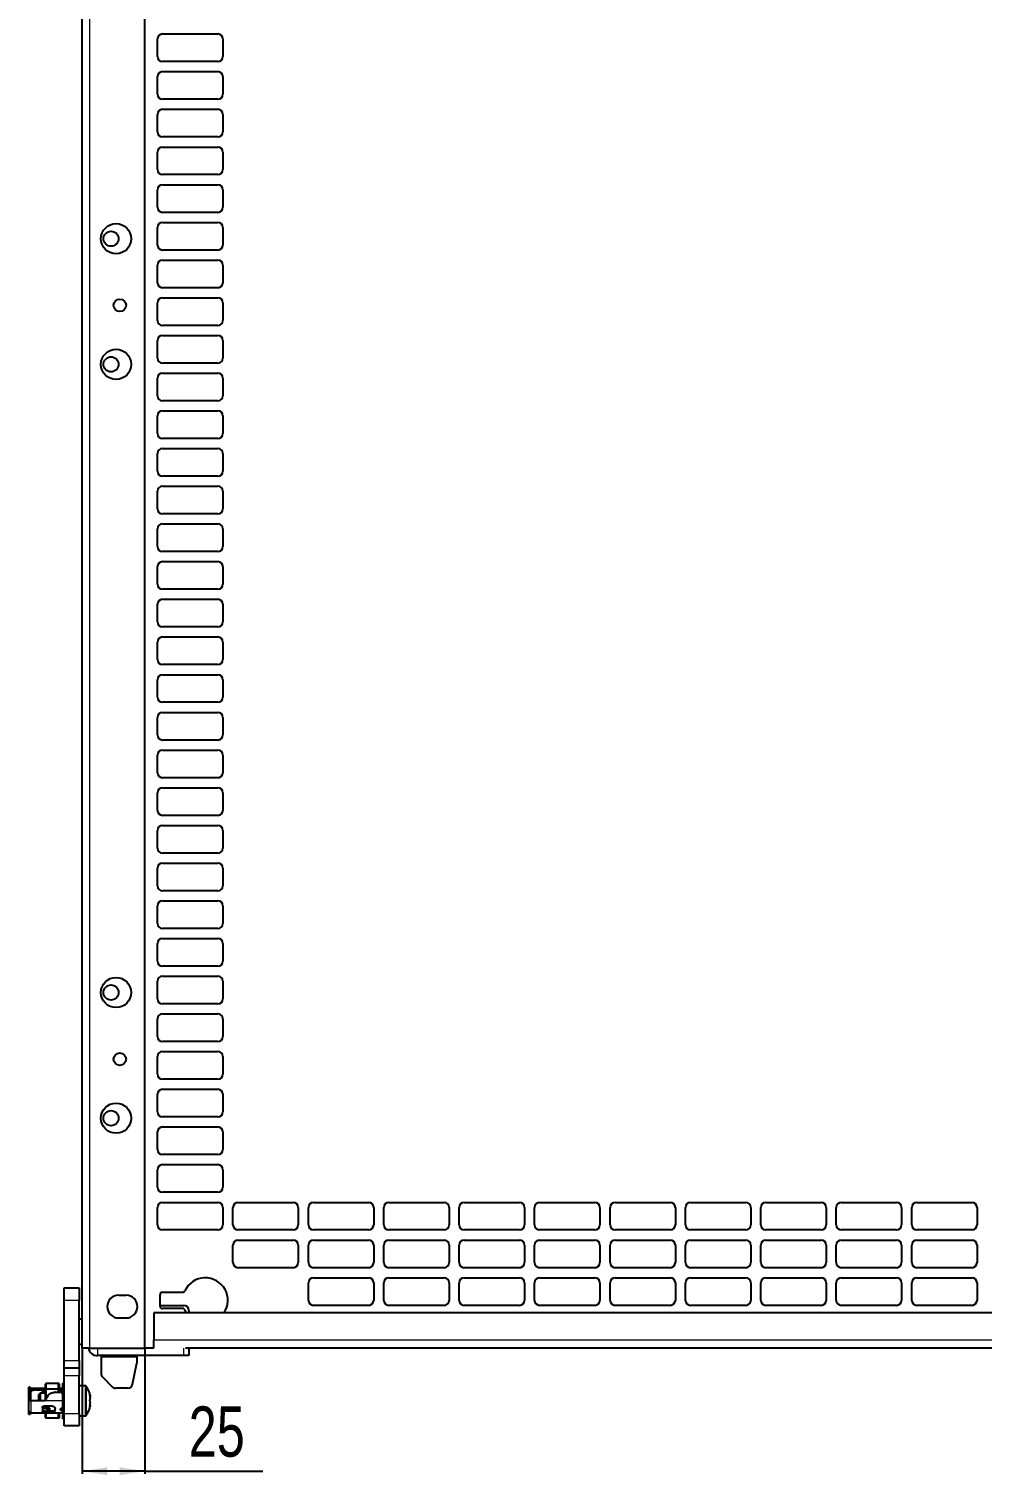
# Model space of a CAD drawing. Header units: millimetres. Extents: x -764 to 1099, y 554 to 2003.
# Drawn here: x 328 to 707, y 713 to 1289 of the extents above; entities that cross this region are included whole.
import ezdxf

# ---------------------------------------------------------------- set-up
doc = ezdxf.new("R2010")
doc.units = ezdxf.units.MM
doc.layers.add('FORMAT', color=7, linetype='Continuous')
doc.styles.add('SLDTEXTSTYLE0', font='TXT', dxfattribs={"width": 0.75})
doc.dimstyles.new('SLDDIMSTYLE0', dxfattribs={"dimtxt": 20, "dimasz": 10, "dimexe": 0, "dimexo": 0.0625, "dimgap": 5, "dimtad": 2, "dimdec": 1, "dimrnd": 1e-09, "dimzin": 12, "dimdsep": 46, "dimtxsty": 'SLDTEXTSTYLE0', "dimsah": 1, "dimcen": 0.09, "dimadec": 0, "dimazin": 3, "dimtfac": 1, "dimtofl": 0, "dimtmove": 0, "dimatfit": 3, "dimfxl": 0, "dimfrac": 2, "dimtolj": 1, "dimtzin": 12, "dimarcsym": 0})

# ---------------------------------------------------------------- blocks, each defined once
blk = doc.blocks.new('_D_7')
at = {"layer": 'FORMAT'}
for p, q in [((348.68, 763.8), (348.68, 713.81)), ((373.68, 763.8), (373.68, 713.81)), ((373.68, 714.81), (348.68, 714.81)), ((373.68, 714.81), (420.63, 714.81))]:
    blk.add_line(p, q, dxfattribs=at)
for points in [[(348.68, 714.81), (358.68, 713.27), (358.68, 716.35)], [(373.68, 714.81), (363.68, 716.35), (363.68, 713.27)]]:
    blk.add_solid(points, dxfattribs=at)
at = {"layer": 'FORMAT', "insert": (391.08, 740.59), "char_height": 20, "attachment_point": 1, "style": 'SLDTEXTSTYLE0'}
blk.add_mtext('25', dxfattribs=at)

msp = doc.modelspace()

# ---------------------------------------------------------------- linework, layer by layer
at = {"color": 7, "linetype": 'Continuous', "lineweight": 25}
for p, q in [((348.68, 763.81), (348.68, 1846.81)), ((373.68, 763.81), (373.68, 1817.61)), ((378.68, 1277.81), (378.68, 1284.81)), ((380.68, 1286.81), (402.68, 1286.81)), ((404.68, 1284.81), (404.68, 1277.81)), ((402.68, 1275.81), (380.68, 1275.81)), ((378.68, 1262.81), (378.68, 1269.81)), ((380.68, 1271.81), (402.68, 1271.81)), ((404.68, 1269.81), (404.68, 1262.81)), ((402.68, 1260.81), (380.68, 1260.81)), ((378.68, 1247.81), (378.68, 1254.81)), ((380.68, 1256.81), (402.68, 1256.81)), ((404.68, 1254.81), (404.68, 1247.81)), ((402.68, 1245.81), (380.68, 1245.81)), ((378.68, 1232.81), (378.68, 1239.81)), ((380.68, 1241.81), (402.68, 1241.81)), ((404.68, 1239.81), (404.68, 1232.81)), ((402.68, 1230.81), (380.68, 1230.81)), ((380.68, 1226.81), (402.68, 1226.81)), ((378.68, 1217.81), (378.68, 1224.81)), ((404.68, 1224.81), (404.68, 1217.81)), ((402.68, 1215.81), (380.68, 1215.81)), ((378.68, 1202.81), (378.68, 1209.81)), ((380.68, 1211.81), (402.68, 1211.81)), ((404.68, 1209.81), (404.68, 1202.81)), ((402.68, 1200.81), (380.68, 1200.81)), ((378.68, 1187.81), (378.68, 1194.81)), ((380.68, 1196.81), (402.68, 1196.81)), ((404.68, 1194.81), (404.68, 1187.81)), ((402.68, 1185.81), (380.68, 1185.81)), ((380.68, 1181.81), (402.68, 1181.81)), ((378.68, 1172.81), (378.68, 1179.81)), ((404.68, 1179.81), (404.68, 1172.81)), ((402.68, 1170.81), (380.68, 1170.81)), ((378.68, 1157.81), (378.68, 1164.81)), ((380.68, 1166.81), (402.68, 1166.81)), ((404.68, 1164.81), (404.68, 1157.81)), ((402.68, 1155.81), (380.68, 1155.81)), ((380.68, 1151.81), (402.68, 1151.81)), ((378.68, 1142.81), (378.68, 1149.81)), ((404.68, 1149.81), (404.68, 1142.81)), ((402.68, 1140.81), (380.68, 1140.81)), ((378.68, 1127.81), (378.68, 1134.81)), ((380.68, 1136.81), (402.68, 1136.81)), ((404.68, 1134.81), (404.68, 1127.81)), ((402.68, 1125.81), (380.68, 1125.81)), ((378.68, 1112.81), (378.68, 1119.81)), ((380.68, 1121.81), (402.68, 1121.81)), ((404.68, 1119.81), (404.68, 1112.81)), ((402.68, 1110.81), (380.68, 1110.81)), ((380.68, 1106.81), (402.68, 1106.81)), ((378.68, 1097.81), (378.68, 1104.81)), ((404.68, 1104.81), (404.68, 1097.81)), ((402.68, 1095.81), (380.68, 1095.81)), ((378.68, 1082.81), (378.68, 1089.81)), ((380.68, 1091.81), (402.68, 1091.81)), ((404.68, 1089.81), (404.68, 1082.81)), ((402.68, 1080.81), (380.68, 1080.81)), ((380.68, 1076.81), (402.68, 1076.81)), ((378.68, 1067.81), (378.68, 1074.81)), ((404.68, 1074.81), (404.68, 1067.81)), ((402.68, 1065.81), (380.68, 1065.81)), ((378.68, 1052.81), (378.68, 1059.81)), ((380.68, 1061.81), (402.68, 1061.81)), ((404.68, 1059.81), (404.68, 1052.81)), ((402.68, 1050.81), (380.68, 1050.81)), ((378.68, 1037.81), (378.68, 1044.81)), ((380.68, 1046.81), (402.68, 1046.81)), ((404.68, 1044.81), (404.68, 1037.81)), ((402.68, 1035.81), (380.68, 1035.81)), ((380.68, 1031.81), (402.68, 1031.81)), ((378.68, 1022.81), (378.68, 1029.81)), ((404.68, 1029.81), (404.68, 1022.81)), ((402.68, 1020.81), (380.68, 1020.81)), ((378.68, 1007.81), (378.68, 1014.81)), ((380.68, 1016.81), (402.68, 1016.81)), ((404.68, 1014.81), (404.68, 1007.81)), ((402.68, 1005.81), (380.68, 1005.81)), ((380.68, 1001.81), (402.68, 1001.81)), ((378.68, 992.81), (378.68, 999.81)), ((404.68, 999.81), (404.68, 992.81)), ((402.68, 990.81), (380.68, 990.81)), ((378.68, 977.81), (378.68, 984.81)), ((380.68, 986.81), (402.68, 986.81)), ((404.68, 984.81), (404.68, 977.81)), ((402.68, 975.81), (380.68, 975.81)), ((378.68, 962.81), (378.68, 969.81)), ((380.68, 971.81), (402.68, 971.81)), ((404.68, 969.81), (404.68, 962.81)), ((402.68, 960.81), (380.68, 960.81)), ((380.68, 956.81), (402.68, 956.81)), ((378.68, 947.81), (378.68, 954.81)), ((404.68, 954.81), (404.68, 947.81)), ((402.68, 945.81), (380.68, 945.81)), ((378.68, 932.81), (378.68, 939.81)), ((380.68, 941.81), (402.68, 941.81)), ((404.68, 939.81), (404.68, 932.81)), ((402.68, 930.81), (380.68, 930.81)), ((380.68, 926.81), (402.68, 926.81)), ((378.68, 917.81), (378.68, 924.81)), ((404.68, 924.81), (404.68, 917.81)), ((402.68, 915.81), (380.68, 915.81)), ((378.68, 902.81), (378.68, 909.81)), ((380.68, 911.81), (402.68, 911.81)), ((404.68, 909.81), (404.68, 902.81)), ((402.68, 900.81), (380.68, 900.81)), ((378.68, 887.81), (378.68, 894.81)), ((380.68, 896.81), (402.68, 896.81)), ((404.68, 894.81), (404.68, 887.81)), ((402.68, 885.81), (380.68, 885.81)), ((380.68, 881.81), (402.68, 881.81)), ((378.68, 872.81), (378.68, 879.81)), ((404.68, 879.81), (404.68, 872.81)), ((402.68, 870.81), (380.68, 870.81)), ((378.68, 857.81), (378.68, 864.81)), ((380.68, 866.81), (402.68, 866.81)), ((404.68, 864.81), (404.68, 857.81)), ((402.68, 855.81), (380.68, 855.81)), ((380.68, 851.81), (402.68, 851.81)), ((378.68, 842.81), (378.68, 849.81)), ((404.68, 849.81), (404.68, 842.81)), ((402.68, 840.81), (380.68, 840.81)), ((378.68, 827.81), (378.68, 834.81)), ((380.68, 836.81), (402.68, 836.81)), ((404.68, 834.81), (404.68, 827.81)), ((402.68, 825.81), (380.68, 825.81)), ((378.68, 812.81), (378.68, 819.81)), ((380.68, 821.81), (402.68, 821.81)), ((404.68, 819.81), (404.68, 812.81)), ((408.68, 812.81), (408.68, 819.81)), ((410.68, 821.81), (432.68, 821.81)), ((434.68, 819.81), (434.68, 812.81)), ((438.68, 812.81), (438.68, 819.81)), ((440.68, 821.81), (462.68, 821.81)), ((464.68, 819.81), (464.68, 812.81)), ((468.68, 812.81), (468.68, 819.81)), ((470.68, 821.81), (492.68, 821.81)), ((494.68, 819.81), (494.68, 812.81)), ((498.68, 812.81), (498.68, 819.81)), ((500.68, 821.81), (522.68, 821.81)), ((524.68, 819.81), (524.68, 812.81)), ((528.68, 812.81), (528.68, 819.81)), ((530.68, 821.81), (552.68, 821.81)), ((554.68, 819.81), (554.68, 812.81)), ((558.68, 812.81), (558.68, 819.81)), ((560.68, 821.81), (582.68, 821.81)), ((584.68, 819.81), (584.68, 812.81)), ((588.68, 812.81), (588.68, 819.81)), ((590.68, 821.81), (612.68, 821.81)), ((614.68, 819.81), (614.68, 812.81)), ((618.68, 812.81), (618.68, 819.81)), ((620.68, 821.81), (642.68, 821.81)), ((644.68, 819.81), (644.68, 812.81)), ((648.68, 812.81), (648.68, 819.81)), ((650.68, 821.81), (672.68, 821.81)), ((674.68, 819.81), (674.68, 812.81)), ((678.68, 812.81), (678.68, 819.81)), ((680.68, 821.81), (702.68, 821.81)), ((704.68, 819.81), (704.68, 812.81)), ((402.68, 810.81), (380.68, 810.81)), ((432.68, 810.81), (410.68, 810.81)), ((410.68, 806.81), (432.68, 806.81)), ((462.68, 810.81), (440.68, 810.81)), ((440.68, 806.81), (462.68, 806.81)), ((492.68, 810.81), (470.68, 810.81)), ((470.68, 806.81), (492.68, 806.81)), ((522.68, 810.81), (500.68, 810.81)), ((500.68, 806.81), (522.68, 806.81)), ((552.68, 810.81), (530.68, 810.81)), ((530.68, 806.81), (552.68, 806.81)), ((582.68, 810.81), (560.68, 810.81)), ((560.68, 806.81), (582.68, 806.81)), ((612.68, 810.81), (590.68, 810.81)), ((590.68, 806.81), (612.68, 806.81)), ((642.68, 810.81), (620.68, 810.81)), ((620.68, 806.81), (642.68, 806.81)), ((672.68, 810.81), (650.68, 810.81)), ((650.68, 806.81), (672.68, 806.81)), ((702.68, 810.81), (680.68, 810.81)), ((680.68, 806.81), (702.68, 806.81)), ((408.68, 797.81), (408.68, 804.81)), ((434.68, 804.81), (434.68, 797.81)), ((438.68, 797.81), (438.68, 804.81)), ((464.68, 804.81), (464.68, 797.81)), ((468.68, 797.81), (468.68, 804.81)), ((494.68, 804.81), (494.68, 797.81)), ((498.68, 797.81), (498.68, 804.81)), ((524.68, 804.81), (524.68, 797.81)), ((528.68, 797.81), (528.68, 804.81)), ((554.68, 804.81), (554.68, 797.81)), ((558.68, 797.81), (558.68, 804.81)), ((584.68, 804.81), (584.68, 797.81)), ((588.68, 797.81), (588.68, 804.81)), ((614.68, 804.81), (614.68, 797.81)), ((618.68, 797.81), (618.68, 804.81)), ((644.68, 804.81), (644.68, 797.81)), ((648.68, 797.81), (648.68, 804.81)), ((674.68, 804.81), (674.68, 797.81)), ((678.68, 797.81), (678.68, 804.81)), ((704.68, 804.81), (704.68, 797.81)), ((432.68, 795.81), (410.68, 795.81)), ((462.68, 795.81), (440.68, 795.81)), ((492.68, 795.81), (470.68, 795.81)), ((522.68, 795.81), (500.68, 795.81)), ((552.68, 795.81), (530.68, 795.81)), ((582.68, 795.81), (560.68, 795.81)), ((612.68, 795.81), (590.68, 795.81)), ((642.68, 795.81), (620.68, 795.81)), ((672.68, 795.81), (650.68, 795.81)), ((702.68, 795.81), (680.68, 795.81)), ((438.68, 782.81), (438.68, 789.81)), ((440.68, 791.81), (462.68, 791.81)), ((464.68, 789.81), (464.68, 782.81)), ((468.68, 782.81), (468.68, 789.81)), ((470.68, 791.81), (492.68, 791.81)), ((494.68, 789.81), (494.68, 782.81)), ((498.68, 782.81), (498.68, 789.81)), ((500.68, 791.81), (522.68, 791.81)), ((524.68, 789.81), (524.68, 782.81)), ((528.68, 782.81), (528.68, 789.81)), ((530.68, 791.81), (552.68, 791.81)), ((554.68, 789.81), (554.68, 782.81)), ((558.68, 782.81), (558.68, 789.81)), ((560.68, 791.81), (582.68, 791.81)), ((584.68, 789.81), (584.68, 782.81)), ((588.68, 782.81), (588.68, 789.81)), ((590.68, 791.81), (612.68, 791.81)), ((614.68, 789.81), (614.68, 782.81)), ((618.68, 782.81), (618.68, 789.81)), ((620.68, 791.81), (642.68, 791.81)), ((644.68, 789.81), (644.68, 782.81)), ((648.68, 782.81), (648.68, 789.81)), ((650.68, 791.81), (672.68, 791.81)), ((674.68, 789.81), (674.68, 782.81)), ((678.68, 782.81), (678.68, 789.81)), ((680.68, 791.81), (702.68, 791.81)), ((704.68, 789.81), (704.68, 782.81)), ((341.53, 787.81), (347.53, 787.81)), ((341.53, 782.81), (341.53, 787.81)), ((341.53, 758.81), (341.53, 782.81)), ((347.53, 787.81), (347.53, 782.81)), ((347.53, 758.81), (347.53, 782.81)), ((363.18, 784.81), (366.18, 784.81)), ((379.68, 780.55), (379.68, 785.05)), ((380.68, 786.05), (388.63, 786.05)), ((377.18, 777.8), (377.18, 766.9)), ((1006.18, 777.8), (377.18, 777.8)), ((379.68, 780.81), (389.13, 780.81)), ((388.63, 779.55), (380.68, 779.55)), ((390.19, 777.8), (389.53, 778.97)), ((391.13, 778.81), (391.13, 777.8)), ((462.68, 780.81), (440.68, 780.81)), ((492.68, 780.81), (470.68, 780.81)), ((522.68, 780.81), (500.68, 780.81)), ((552.68, 780.81), (530.68, 780.81)), ((582.68, 780.81), (560.68, 780.81)), ((612.68, 780.81), (590.68, 780.81)), ((642.68, 780.81), (620.68, 780.81)), ((672.68, 780.81), (650.68, 780.81)), ((702.68, 780.81), (680.68, 780.81)), ((348.68, 775.31), (347.53, 775.31)), ((363.18, 775.81), (366.18, 775.81)), ((377.18, 763.8), (377.18, 766.9)), ((347.53, 765.31), (348.68, 765.31)), ((351.78, 763.81), (348.68, 763.81)), ((351.78, 763.81), (373.68, 763.81)), ((389.13, 760.81), (354.78, 760.81)), ((356.28, 760.81), (356.28, 760.21)), ((356.28, 760.21), (356.28, 753.64)), ((370.43, 760.81), (370.43, 760.21)), ((370.43, 760.21), (370.43, 757.81)), ((377.18, 763.81), (373.68, 763.81)), ((391.13, 760.81), (389.13, 760.81)), ((993.1, 763.8), (389.75, 763.8)), ((391.13, 763.8), (391.13, 760.81)), ((341.53, 755.81), (341.53, 758.81)), ((347.53, 755.81), (341.53, 755.81)), ((341.53, 752.81), (341.53, 755.81)), ((347.53, 758.81), (347.53, 755.81)), ((347.53, 755.81), (347.53, 752.81)), ((368.75, 749.42), (370.43, 757.81)), ((327.53, 744.63), (327.53, 748.24)), ((328.03, 748.24), (327.53, 748.24)), ((328.03, 748.24), (328.03, 744.63)), ((334.24, 749.65), (334.13, 749.42)), ((334.13, 747.47), (334.13, 749.42)), ((334.24, 749.65), (334.24, 747.5)), ((339.33, 749.65), (334.24, 749.65)), ((339.33, 747.5), (339.33, 749.65)), ((339.53, 749.52), (339.33, 749.65)), ((339.53, 749.52), (339.53, 747.49)), ((341.53, 749.91), (341.03, 749.91)), ((341.03, 744.65), (341.03, 749.91)), ((341.53, 737.81), (341.53, 752.81)), ((347.53, 737.81), (347.53, 752.81)), ((349.85, 748.81), (347.53, 748.81)), ((356.86, 752.22), (360.69, 748.39)), ((328.03, 744.63), (327.53, 744.63)), ((327.53, 742.94), (327.53, 744.63)), ((328.03, 742.94), (327.53, 742.94)), ((327.53, 742.81), (327.53, 742.94)), ((328.23, 742.81), (327.53, 742.81)), ((327.53, 738.66), (327.53, 742.81)), ((328.03, 744.63), (328.03, 742.94)), ((328.03, 742.94), (328.03, 742.81)), ((330.23, 747.66), (328.23, 747.66)), ((328.73, 747.2), (328.23, 747.2)), ((328.23, 747.2), (328.23, 746.75)), ((328.23, 746.75), (328.73, 746.75)), ((333.83, 742.81), (328.23, 742.81)), ((328.73, 746.75), (328.73, 747.2)), ((330.23, 747.16), (330.23, 747.66)), ((334.13, 747.66), (330.23, 747.66)), ((330.23, 747.16), (334.13, 747.16)), ((332.03, 745.81), (331.53, 745.31)), ((331.53, 742.81), (331.53, 745.31)), ((334.13, 745.81), (332.03, 745.81)), ((332.03, 745.81), (332.03, 742.81)), ((332.93, 746.51), (332.93, 746.35)), ((332.93, 746.35), (334.13, 746.47)), ((332.93, 746.35), (332.93, 745.81)), ((333.43, 746.75), (334.13, 746.75)), ((334.98, 744.81), (333.83, 742.81)), ((334.24, 747.5), (334.13, 747.47)), ((334.13, 744.81), (334.13, 747.47)), ((334.24, 744.81), (334.13, 744.81)), ((334.13, 743.33), (334.13, 744.81)), ((339.33, 747.5), (334.24, 747.5)), ((334.24, 747.5), (334.24, 744.81)), ((334.98, 744.81), (334.24, 744.81)), ((334.24, 744.81), (334.24, 743.53)), ((337.93, 746.31), (340.08, 746.31)), ((339.53, 747.49), (339.33, 747.5)), ((339.33, 746.31), (339.33, 747.5)), ((340.83, 747.66), (339.53, 747.66)), ((339.53, 747.49), (339.53, 746.31)), ((339.53, 747.16), (340.83, 747.16)), ((340.73, 746.96), (339.53, 746.96)), ((340.73, 746.96), (340.73, 745.93)), ((340.73, 746.26), (340.83, 746.26)), ((341.03, 745.81), (340.78, 745.81)), ((340.83, 745.56), (340.83, 742.81)), ((341.03, 744.25), (340.83, 744.26)), ((341.03, 742.81), (340.83, 742.81)), ((341.03, 744.65), (341.53, 744.65)), ((341.03, 744.11), (341.03, 744.65)), ((341.53, 744.11), (341.03, 744.11)), ((341.03, 738.49), (341.03, 742.81)), ((341.03, 742.81), (341.53, 742.81)), ((366.79, 747.81), (362.11, 747.81)), ((327.53, 737.38), (327.53, 738.66)), ((328.03, 737.38), (327.53, 737.38)), ((328.03, 737.99), (328.03, 737.38)), ((330.23, 737.96), (328.23, 737.96)), ((340.83, 737.96), (330.23, 737.96)), ((332.93, 739.99), (332.93, 740.32)), ((332.93, 739.99), (332.93, 738.86)), ((332.93, 738.65), (332.93, 738.86)), ((336.73, 740.76), (333.43, 740.76)), ((336.73, 738.41), (333.43, 738.41)), ((334.13, 740.03), (334.13, 740.76)), ((334.13, 736.19), (334.13, 737.96)), ((334.24, 740.76), (334.24, 739.99)), ((334.24, 737.96), (334.24, 735.96)), ((335.01, 738.87), (336.73, 738.87)), ((335.81, 739.75), (335.58, 740.05)), ((335.86, 739.61), (335.86, 739.59)), ((337.93, 739.06), (337.93, 739.73)), ((339.33, 735.96), (339.33, 737.96)), ((339.53, 737.96), (339.53, 736.09)), ((340.03, 739.32), (340.03, 739.44)), ((340.58, 739.85), (340.83, 739.85)), ((340.58, 739.36), (340.83, 739.36)), ((340.58, 738.96), (340.83, 738.96)), ((340.73, 739.85), (340.73, 739.36)), ((340.73, 739.81), (340.99, 739.81)), ((341.53, 738.49), (341.03, 738.49)), ((341.03, 738.49), (341.03, 737.17)), ((341.53, 737.17), (341.03, 737.17)), ((341.03, 735.71), (341.03, 737.17)), ((341.53, 732.81), (341.53, 737.81)), ((347.53, 737.81), (347.53, 732.81)), ((347.53, 736.81), (349.85, 736.81)), ((334.13, 736.19), (334.24, 735.96)), ((339.33, 735.96), (334.24, 735.96)), ((339.33, 735.96), (339.53, 736.09)), ((341.03, 735.71), (341.53, 735.71)), ((347.53, 732.81), (341.53, 732.81))]:
    msp.add_line(p, q, dxfattribs=at)
at = {"color": 8, "linetype": 'Continuous', "lineweight": 18}
for p, q in [((351.78, 763.81), (351.78, 1817.61)), ((347.53, 782.81), (341.53, 782.81)), ((1006.18, 766.9), (377.18, 766.9)), ((354.78, 763.81), (354.78, 760.81)), ((370.43, 760.21), (356.28, 760.21)), ((389.13, 760.81), (389.13, 763.8)), ((341.53, 758.81), (347.53, 758.81)), ((347.53, 752.81), (341.53, 752.81)), ((349.85, 748.81), (349.85, 746.37)), ((350.29, 748.58), (350.29, 746.23)), ((328.23, 746.55), (328.23, 742.81)), ((328.23, 742.81), (328.23, 737.96)), ((340.83, 742.81), (333.83, 742.81)), ((340.83, 746.26), (340.83, 747.16)), ((340.83, 739.85), (340.83, 742.81)), ((349.85, 746.37), (349.85, 736.81)), ((350.29, 746.23), (350.29, 737.04)), ((333.43, 738.87), (333.43, 738.41)), ((336.73, 738.41), (336.73, 738.87)), ((340.58, 739.36), (340.58, 738.96)), ((340.83, 737.96), (340.83, 738.96)), ((341.53, 737.81), (347.53, 737.81))]:
    msp.add_line(p, q, dxfattribs=at)
at = {"color": 7, "linetype": 'Continuous', "lineweight": 25, "flags": 128}
for points in [[(328.23, 747.66), (328.09, 747.64), (328.03, 747.63)], [(341.03, 747.19), (340.96, 747.17), (340.83, 747.16)], [(341.03, 746.28), (340.96, 746.27), (340.83, 746.26)], [(340.73, 739.68), (340.77, 739.77), (340.78, 739.81)], [(341.03, 739.73), (341.02, 739.76), (341.01, 739.78), (340.99, 739.8), (340.97, 739.82), (340.94, 739.83), (340.9, 739.85), (340.87, 739.85), (340.83, 739.85)], [(341.03, 739.33), (340.96, 739.35), (340.83, 739.36)]]:
    msp.add_lwpolyline(points, dxfattribs=at)
at = {"color": 7, "linetype": 'Continuous', "lineweight": 25}
for centre, radius in [((362.18, 1205.31), 6), ((360.18, 1205.31), 3), ((363.68, 1178.81), 2.5), ((362.18, 1155.31), 6), ((360.18, 1155.31), 3), ((362.18, 905.31), 6), ((360.18, 905.31), 3), ((363.68, 878.81), 2.5), ((362.18, 855.31), 6), ((360.18, 855.31), 3)]:
    msp.add_circle(centre, radius, dxfattribs=at)
for centre, radius, start, end in [((380.68, 1284.81), 2, 90, 180), ((402.68, 1284.81), 2, 0, 90), ((380.68, 1277.81), 2, 180, 270), ((402.68, 1277.81), 2, 270, 0), ((380.68, 1269.81), 2, 90, 180), ((402.68, 1269.81), 2, 0, 90), ((380.68, 1262.81), 2, 180, 270), ((402.68, 1262.81), 2, 270, 0), ((380.68, 1254.81), 2, 90, 180), ((402.68, 1254.81), 2, 0, 90), ((380.68, 1247.81), 2, 180, 270), ((402.68, 1247.81), 2, 270, 0), ((380.68, 1239.81), 2, 90, 180), ((402.68, 1239.81), 2, 0, 90), ((380.68, 1232.81), 2, 180, 270), ((402.68, 1232.81), 2, 270, 0), ((380.68, 1224.81), 2, 90, 180), ((402.68, 1224.81), 2, 0, 90), ((380.68, 1217.81), 2, 180, 270), ((402.68, 1217.81), 2, 270, 0), ((380.68, 1209.81), 2, 90, 180), ((402.68, 1209.81), 2, 0, 90), ((380.68, 1202.81), 2, 180, 270), ((402.68, 1202.81), 2, 270, 0), ((380.68, 1194.81), 2, 90, 180), ((402.68, 1194.81), 2, 0, 90), ((380.68, 1187.81), 2, 180, 270), ((402.68, 1187.81), 2, 270, 0), ((380.68, 1179.81), 2, 90, 180), ((402.68, 1179.81), 2, 0, 90), ((380.68, 1172.81), 2, 180, 270), ((402.68, 1172.81), 2, 270, 0), ((380.68, 1164.81), 2, 90, 180), ((402.68, 1164.81), 2, 0, 90), ((380.68, 1157.81), 2, 180, 270), ((402.68, 1157.81), 2, 270, 0), ((380.68, 1149.81), 2, 90, 180), ((402.68, 1149.81), 2, 0, 90), ((380.68, 1142.81), 2, 180, 270), ((402.68, 1142.81), 2, 270, 0), ((380.68, 1134.81), 2, 90, 180), ((402.68, 1134.81), 2, 0, 90), ((380.68, 1127.81), 2, 180, 270), ((402.68, 1127.81), 2, 270, 0), ((380.68, 1119.81), 2, 90, 180), ((402.68, 1119.81), 2, 0, 90), ((380.68, 1112.81), 2, 180, 270), ((402.68, 1112.81), 2, 270, 0), ((380.68, 1104.81), 2, 90, 180), ((402.68, 1104.81), 2, 0, 90), ((380.68, 1097.81), 2, 180, 270), ((402.68, 1097.81), 2, 270, 0), ((380.68, 1089.81), 2, 90, 180), ((402.68, 1089.81), 2, 0, 90), ((380.68, 1082.81), 2, 180, 270), ((402.68, 1082.81), 2, 270, 0), ((380.68, 1074.81), 2, 90, 180), ((402.68, 1074.81), 2, 0, 90), ((380.68, 1067.81), 2, 180, 270), ((402.68, 1067.81), 2, 270, 0), ((380.68, 1059.81), 2, 90, 180), ((402.68, 1059.81), 2, 0, 90), ((380.68, 1052.81), 2, 180, 270), ((402.68, 1052.81), 2, 270, 0), ((380.68, 1044.81), 2, 90, 180), ((402.68, 1044.81), 2, 0, 90), ((380.68, 1037.81), 2, 180, 270), ((402.68, 1037.81), 2, 270, 0), ((380.68, 1029.81), 2, 90, 180), ((402.68, 1029.81), 2, 0, 90), ((380.68, 1022.81), 2, 180, 270), ((402.68, 1022.81), 2, 270, 0), ((380.68, 1014.81), 2, 90, 180), ((402.68, 1014.81), 2, 0, 90), ((380.68, 1007.81), 2, 180, 270), ((402.68, 1007.81), 2, 270, 0), ((380.68, 999.81), 2, 90, 180), ((402.68, 999.81), 2, 0, 90), ((380.68, 992.81), 2, 180, 270), ((402.68, 992.81), 2, 270, 0), ((380.68, 984.81), 2, 90, 180), ((402.68, 984.81), 2, 0, 90), ((380.68, 977.81), 2, 180, 270), ((402.68, 977.81), 2, 270, 0), ((380.68, 969.81), 2, 90, 180), ((402.68, 969.81), 2, 0, 90), ((380.68, 962.81), 2, 180, 270), ((402.68, 962.81), 2, 270, 0), ((380.68, 954.81), 2, 90, 180), ((402.68, 954.81), 2, 0, 90), ((380.68, 947.81), 2, 180, 270), ((402.68, 947.81), 2, 270, 0), ((380.68, 939.81), 2, 90, 180), ((402.68, 939.81), 2, 0, 90), ((380.68, 932.81), 2, 180, 270), ((402.68, 932.81), 2, 270, 0), ((380.68, 924.81), 2, 90, 180), ((402.68, 924.81), 2, 0, 90), ((380.68, 917.81), 2, 180, 270), ((402.68, 917.81), 2, 270, 0), ((380.68, 909.81), 2, 90, 180), ((402.68, 909.81), 2, 0, 90), ((380.68, 902.81), 2, 180, 270), ((402.68, 902.81), 2, 270, 0), ((380.68, 894.81), 2, 90, 180), ((402.68, 894.81), 2, 0, 90), ((380.68, 887.81), 2, 180, 270), ((402.68, 887.81), 2, 270, 0), ((380.68, 879.81), 2, 90, 180), ((402.68, 879.81), 2, 0, 90), ((380.68, 872.81), 2, 180, 270), ((402.68, 872.81), 2, 270, 0), ((380.68, 864.81), 2, 90, 180), ((402.68, 864.81), 2, 0, 90), ((380.68, 857.81), 2, 180, 270), ((402.68, 857.81), 2, 270, 0), ((380.68, 849.81), 2, 90, 180), ((402.68, 849.81), 2, 0, 90), ((380.68, 842.81), 2, 180, 270), ((402.68, 842.81), 2, 270, 0), ((380.68, 834.81), 2, 90, 180), ((402.68, 834.81), 2, 0, 90), ((380.68, 827.81), 2, 180, 270), ((402.68, 827.81), 2, 270, 0), ((380.68, 819.81), 2, 90, 180), ((402.68, 819.81), 2, 0, 90), ((410.68, 819.81), 2, 90, 180), ((432.68, 819.81), 2, 0, 90), ((440.68, 819.81), 2, 90, 180), ((462.68, 819.81), 2, 0, 90), ((470.68, 819.81), 2, 90, 180), ((492.68, 819.81), 2, 0, 90), ((500.68, 819.81), 2, 90, 180), ((522.68, 819.81), 2, 0, 90), ((530.68, 819.81), 2, 90, 180), ((552.68, 819.81), 2, 0, 90), ((560.68, 819.81), 2, 90, 180), ((582.68, 819.81), 2, 360, 90), ((590.68, 819.81), 2, 90, 180), ((612.68, 819.81), 2, 360, 90), ((620.68, 819.81), 2, 90, 180), ((642.68, 819.81), 2, 0, 90), ((650.68, 819.81), 2, 90, 180), ((672.68, 819.81), 2, 0, 90), ((680.68, 819.81), 2, 90, 180), ((702.68, 819.81), 2, 0, 90), ((380.68, 812.81), 2, 180, 270), ((402.68, 812.81), 2, 270, 0), ((410.68, 812.81), 2, 180, 270), ((432.68, 812.81), 2, 270, 0), ((440.68, 812.81), 2, 180, 270), ((462.68, 812.81), 2, 270, 0), ((470.68, 812.81), 2, 180, 270), ((492.68, 812.81), 2, 270, 0), ((500.68, 812.81), 2, 180, 270), ((522.68, 812.81), 2, 270, 0), ((530.68, 812.81), 2, 180, 270), ((552.68, 812.81), 2, 270, 0), ((560.68, 812.81), 2, 180, 270), ((582.68, 812.81), 2, 270, 360), ((590.68, 812.81), 2, 180, 270), ((612.68, 812.81), 2, 270, 360), ((620.68, 812.81), 2, 180, 270), ((642.68, 812.81), 2, 270, 0), ((650.68, 812.81), 2, 180, 270), ((672.68, 812.81), 2, 270, 0), ((680.68, 812.81), 2, 180, 270), ((702.68, 812.81), 2, 270, 0), ((410.68, 804.81), 2, 90, 180), ((432.68, 804.81), 2, 0, 90), ((440.68, 804.81), 2, 90, 180), ((462.68, 804.81), 2, 0, 90), ((470.68, 804.81), 2, 90, 180), ((492.68, 804.81), 2, 0, 90), ((500.68, 804.81), 2, 90, 180), ((522.68, 804.81), 2, 0, 90), ((530.68, 804.81), 2, 90, 180), ((552.68, 804.81), 2, 0, 90), ((560.68, 804.81), 2, 90, 180), ((582.68, 804.81), 2, 0, 90), ((590.68, 804.81), 2, 90, 180), ((612.68, 804.81), 2, 0, 90), ((620.68, 804.81), 2, 90, 180), ((642.68, 804.81), 2, 0, 90), ((650.68, 804.81), 2, 90, 180), ((672.68, 804.81), 2, 0, 90), ((680.68, 804.81), 2, 90, 180), ((702.68, 804.81), 2, 0, 90), ((410.68, 797.81), 2, 180, 270), ((432.68, 797.81), 2, 270, 0), ((440.68, 797.81), 2, 180, 270), ((462.68, 797.81), 2, 270, 0), ((470.68, 797.81), 2, 180, 270), ((492.68, 797.81), 2, 270, 0), ((500.68, 797.81), 2, 180, 270), ((522.68, 797.81), 2, 270, 0), ((530.68, 797.81), 2, 180, 270), ((552.68, 797.81), 2, 270, 0), ((560.68, 797.81), 2, 180, 270), ((582.68, 797.81), 2, 270, 0), ((590.68, 797.81), 2, 180, 270), ((612.68, 797.81), 2, 270, 0), ((620.68, 797.81), 2, 180, 270), ((642.68, 797.81), 2, 270, 0), ((650.68, 797.81), 2, 180, 270), ((672.68, 797.81), 2, 270, 0), ((680.68, 797.81), 2, 180, 270), ((702.68, 797.81), 2, 270, 0), ((397.68, 782.8), 9, 326.25101, 154.84934), ((440.68, 789.81), 2, 90, 180), ((462.68, 789.81), 2, 0, 90), ((470.68, 789.81), 2, 90, 180), ((492.68, 789.81), 2, 0, 90), ((500.68, 789.81), 2, 90, 180), ((522.68, 789.81), 2, 0, 90), ((530.68, 789.81), 2, 90, 180), ((552.68, 789.81), 2, 0, 90), ((560.68, 789.81), 2, 90, 180), ((582.68, 789.81), 2, 0, 90), ((590.68, 789.81), 2, 90, 180), ((612.68, 789.81), 2, 0, 90), ((620.68, 789.81), 2, 90, 180), ((642.68, 789.81), 2, 0, 90), ((650.68, 789.81), 2, 90, 180), ((672.68, 789.81), 2, 0, 90), ((680.68, 789.81), 2, 90, 180), ((702.68, 789.81), 2, 0, 90), ((363.18, 780.31), 4.5, 90, 270), ((366.18, 780.31), 4.5, 270, 90), ((380.68, 785.05), 1, 90, 180), ((388.63, 787.05), 1, 270, 334.84934), ((440.68, 782.81), 2, 180, 270), ((462.68, 782.81), 2, 270, 0), ((470.68, 782.81), 2, 180, 270), ((492.68, 782.81), 2, 270, 0), ((500.68, 782.81), 2, 180, 270), ((522.68, 782.81), 2, 270, 0), ((530.68, 782.81), 2, 180, 270), ((552.68, 782.81), 2, 270, 0), ((560.68, 782.81), 2, 180, 270), ((582.68, 782.81), 2, 270, 0), ((590.68, 782.81), 2, 180, 270), ((612.68, 782.81), 2, 270, 0), ((620.68, 782.81), 2, 180, 270), ((642.68, 782.81), 2, 270, 0), ((650.68, 782.81), 2, 180, 270), ((672.68, 782.81), 2, 270, 0), ((680.68, 782.81), 2, 180, 270), ((702.68, 782.81), 2, 270, 0), ((380.68, 780.55), 1, 180, 270), ((388.63, 778.55), 1, 25.15066, 90), ((389.13, 778.81), 2, 0, 90), ((354.78, 764.41), 3.6, 189.59407, 270), ((349.85, 748.27), 0.54, 35.25153, 90), ((342.13, 742.81), 10, 11.02634, 35.25153), ((358.28, 753.64), 2, 180, 225), ((362.11, 749.81), 2, 225, 270), ((366.79, 749.81), 2, 270, 348.69007), ((328.23, 746.96), 0.2, 90, 180), ((337.93, 745.56), 0.75, 90, 105.04836), ((340.08, 745.56), 0.75, 0, 90), ((340.83, 747.86), 0.2, 270, 0), ((340.93, 745.89), 0.0996, 305.53317, 356.07208), ((328.23, 738.66), 0.7, 180, 270), ((340.85, 738.78), 0.183, 7.33387, 95.81244), ((340.83, 737.76), 0.2, 0, 90), ((349.85, 737.35), 0.54, 270, 324.74847), ((342.13, 742.81), 10, 324.74847, 348.9291)]:
    msp.add_arc(centre, radius, start, end, dxfattribs=at)
for points, knots in [([(328.23, 747.66), (328.23, 747.62), (328.23, 747.56), (328.23, 747.31), (328.23, 747.2)], [0, 0, 0, 0, 0.559866, 1, 1, 1, 1]), ([(330.23, 747.66), (329.95, 747.62), (329.45, 747.56), (328.95, 747.31), (328.73, 747.2)], [0, 0, 0, 0, 0.559911, 1, 1, 1, 1]), ([(330.23, 747.16), (329.95, 747.13), (329.45, 747.09), (328.95, 746.85), (328.73, 746.75)], [0, 0, 0, 0, 0.559868, 1, 1, 1, 1]), ([(332.93, 746.51), (332.93, 746.54), (332.94, 746.6), (333.03, 746.67), (333.16, 746.72), (333.3, 746.75), (333.39, 746.75), (333.43, 746.75)], [0, 0, 0, 0, 0.214295, 0.42863, 0.64223, 0.856153, 1, 1, 1, 1]), ([(334.98, 744.81), (335.15, 745.02), (335.5, 745.47), (336.48, 745.94), (337.25, 746.15), (337.73, 746.28)], [0, 0, 0, 0, 0.254027, 0.526591, 1, 1, 1, 1]), ([(341.03, 745.58), (341.03, 745.57), (341.02, 745.55), (341.01, 745.52), (340.97, 745.49), (340.89, 745.48), (340.84, 745.47), (340.81, 745.47)], [0, 0, 0, 0, 0.187462, 0.362386, 0.517277, 0.750642, 1, 1, 1, 1]), ([(341.03, 744.52), (341.03, 744.51), (341.02, 744.49), (341.01, 744.47), (340.97, 744.45), (340.9, 744.45), (340.85, 744.46), (340.83, 744.46)], [0, 0, 0, 0, 0.195302, 0.377541, 0.538909, 0.761383, 1, 1, 1, 1]), ([(351.73, 740.55), (351.73, 740.56), (351.73, 740.57), (351.74, 740.63), (351.78, 740.82), (351.86, 741.18), (351.93, 741.62), (351.96, 742.03), (351.94, 742.45), (351.86, 742.71), (351.78, 742.92), (351.75, 743.01), (351.73, 743.06), (351.73, 743.1), (351.73, 743.13), (351.73, 743.16), (351.74, 743.21), (351.8, 743.33), (351.89, 743.46), (351.96, 743.72), (351.95, 744.13), (351.89, 744.6), (351.81, 745), (351.75, 745.25), (351.73, 745.33), (351.73, 745.36), (351.73, 745.38), (351.73, 745.38), (351.74, 745.37), (351.78, 745.27), (351.87, 745.03), (351.93, 744.78), (351.96, 744.65), (351.95, 744.67), (351.95, 744.67)], [0, 0, 0, 0, 0.003345, 0.008051, 0.021089, 0.079366, 0.148702, 0.192613, 0.236883, 0.333397, 0.365116, 0.38101, 0.389, 0.39245, 0.395936, 0.398929, 0.404202, 0.420534, 0.496786, 0.57371, 0.618848, 0.683268, 0.755446, 0.773497, 0.782566, 0.786215, 0.789905, 0.793055, 0.797819, 0.811366, 0.872185, 0.942602, 0.985944, 1, 1, 1, 1]), ([(351.89, 744.35), (351.91, 744.35), (351.94, 744.34), (351.96, 744.44), (351.94, 744.58), (351.94, 744.66)], [0, 0, 0, 0, 0.323505, 0.667834, 1, 1, 1, 1]), ([(332.93, 740.32), (332.93, 740.36), (332.94, 740.46), (333.03, 740.59), (333.16, 740.7), (333.3, 740.75), (333.39, 740.76), (333.43, 740.76)], [0, 0, 0, 0, 0.214373, 0.428779, 0.642592, 0.856666, 1, 1, 1, 1]), ([(332.93, 740.28), (333.36, 740.18), (333.95, 740.05), (334.76, 739.94), (335.05, 740.06), (335.2, 740.12)], [0, 0, 0, 0, 0.56666, 0.780905, 1, 1, 1, 1]), ([(332.93, 739.99), (333.43, 739.88), (334.1, 739.74), (334.99, 739.63), (335.3, 739.75), (335.45, 739.81)], [0, 0, 0, 0, 0.587693, 0.790818, 1, 1, 1, 1]), ([(332.93, 738.86), (333.43, 738.8), (334.1, 738.71), (334.99, 738.82), (335.3, 738.99), (335.45, 739.08)], [0, 0, 0, 0, 0.5876932, 0.7908183, 1, 1, 1, 1]), ([(333.43, 738.41), (333.37, 738.41), (333.26, 738.42), (333.11, 738.46), (333, 738.51), (332.94, 738.58), (332.93, 738.63), (332.93, 738.65)], [0, 0, 0, 0, 0.2144453, 0.4288931, 0.6432387, 0.8571881, 1, 1, 1, 1]), ([(335.2, 740.12), (335.25, 740.13), (335.35, 740.15), (335.46, 740.14), (335.52, 740.1), (335.54, 740.09)], [0, 0, 0, 0, 0.369126, 0.738256, 1, 1, 1, 1]), ([(335.86, 739.61), (335.85, 739.65), (335.84, 739.73), (335.77, 739.8), (335.65, 739.84), (335.54, 739.84), (335.47, 739.82), (335.45, 739.81)], [0, 0, 0, 0, 0.225883, 0.451767, 0.67765, 0.903524, 1, 1, 1, 1]), ([(335.45, 739.08), (335.5, 739.1), (335.6, 739.15), (335.72, 739.27), (335.81, 739.4), (335.85, 739.51), (335.85, 739.57), (335.86, 739.59)], [0, 0, 0, 0, 0.225867, 0.451734, 0.677598, 0.903479, 1, 1, 1, 1]), ([(335.57, 740.04), (335.57, 740.06), (335.55, 740.07), (335.54, 740.09), (335.54, 740.09)], [0, 0, 0, 0, 0.872289, 1, 1, 1, 1]), ([(336.73, 740.76), (336.86, 740.75), (337.13, 740.72), (337.49, 740.54), (337.76, 740.27), (337.91, 739.99), (337.92, 739.81), (337.93, 739.73)], [0, 0, 0, 0, 0.213238, 0.42649, 0.63916, 0.849598, 1, 1, 1, 1]), ([(336.73, 738.87), (336.86, 738.87), (337.13, 738.88), (337.49, 738.97), (337.76, 739.12), (337.91, 739.32), (337.92, 739.46), (337.93, 739.53)], [0, 0, 0, 0, 0.212875, 0.425767, 0.637937, 0.847353, 1, 1, 1, 1]), ([(337.93, 739.06), (337.92, 738.97), (337.89, 738.81), (337.69, 738.62), (337.39, 738.49), (337.05, 738.42), (336.82, 738.41), (336.73, 738.41)], [0, 0, 0, 0, 0.212833, 0.42585, 0.635542, 0.846587, 1, 1, 1, 1]), ([(340.03, 739.44), (340.03, 739.48), (340.05, 739.57), (340.14, 739.7), (340.28, 739.79), (340.43, 739.85), (340.54, 739.85), (340.58, 739.85)], [0, 0, 0, 0, 0.214305, 0.42865, 0.642279, 0.856223, 1, 1, 1, 1]), ([(340.58, 738.96), (340.52, 738.96), (340.39, 738.97), (340.23, 739.03), (340.1, 739.12), (340.04, 739.22), (340.03, 739.29), (340.03, 739.32)], [0, 0, 0, 0, 0.214393, 0.428789, 0.643061, 0.856854, 1, 1, 1, 1]), ([(340.07, 739.58), (340.09, 739.55), (340.14, 739.48), (340.28, 739.4), (340.43, 739.36), (340.54, 739.36), (340.58, 739.36)], [0, 0, 0, 0, 0.252501, 0.531568, 0.811143, 1, 1, 1, 1]), ([(351.94, 740.89), (351.94, 740.91), (351.96, 740.98), (351.94, 740.94), (351.87, 740.77), (351.79, 740.62), (351.77, 740.57), (351.75, 740.55), (351.73, 740.54), (351.73, 740.54), (351.73, 740.55), (351.73, 740.55)], [0, 0, 0, 0, 0.080401, 0.295603, 0.713246, 0.816348, 0.881908, 0.925057, 0.968454, 0.985778, 1, 1, 1, 1]), ([(351.92, 740.89), (351.92, 740.92), (351.94, 741.04), (351.95, 741.22), (351.95, 741.35), (351.93, 741.36), (351.93, 741.36)], [0, 0, 0, 0, 0.1138023, 0.5205557, 0.9306312, 1, 1, 1, 1])]:
    msp.add_open_spline(points, degree=3, knots=knots, dxfattribs=at)
at = {"color": 8, "linetype": 'Continuous', "lineweight": 18}
msp.add_open_spline([(335.45, 739.81), (335.41, 739.86), (335.34, 739.94), (335.26, 740.05), (335.22, 740.1), (335.2, 740.12)], degree=3, knots=[0, 0, 0, 0, 0.502362, 0.815418, 1, 1, 1, 1], dxfattribs=at)

# ---------------------------------------------------------------- dimensions: what is measured, and where the dimension line sits
at = {"layer": 'FORMAT'}
dim = msp.add_linear_dim(base=(348.68, 714.81), p1=(373.68, 763.81), p2=(348.68, 763.81), dimstyle='SLDDIMSTYLE0', dxfattribs=at)
dim.commit()
dim.dimension.update_dxf_attribs({"geometry": '_D_7', "text_midpoint": (405.85, 714.81), "dimtype": 160})

doc.saveas('drawing.dxf')
